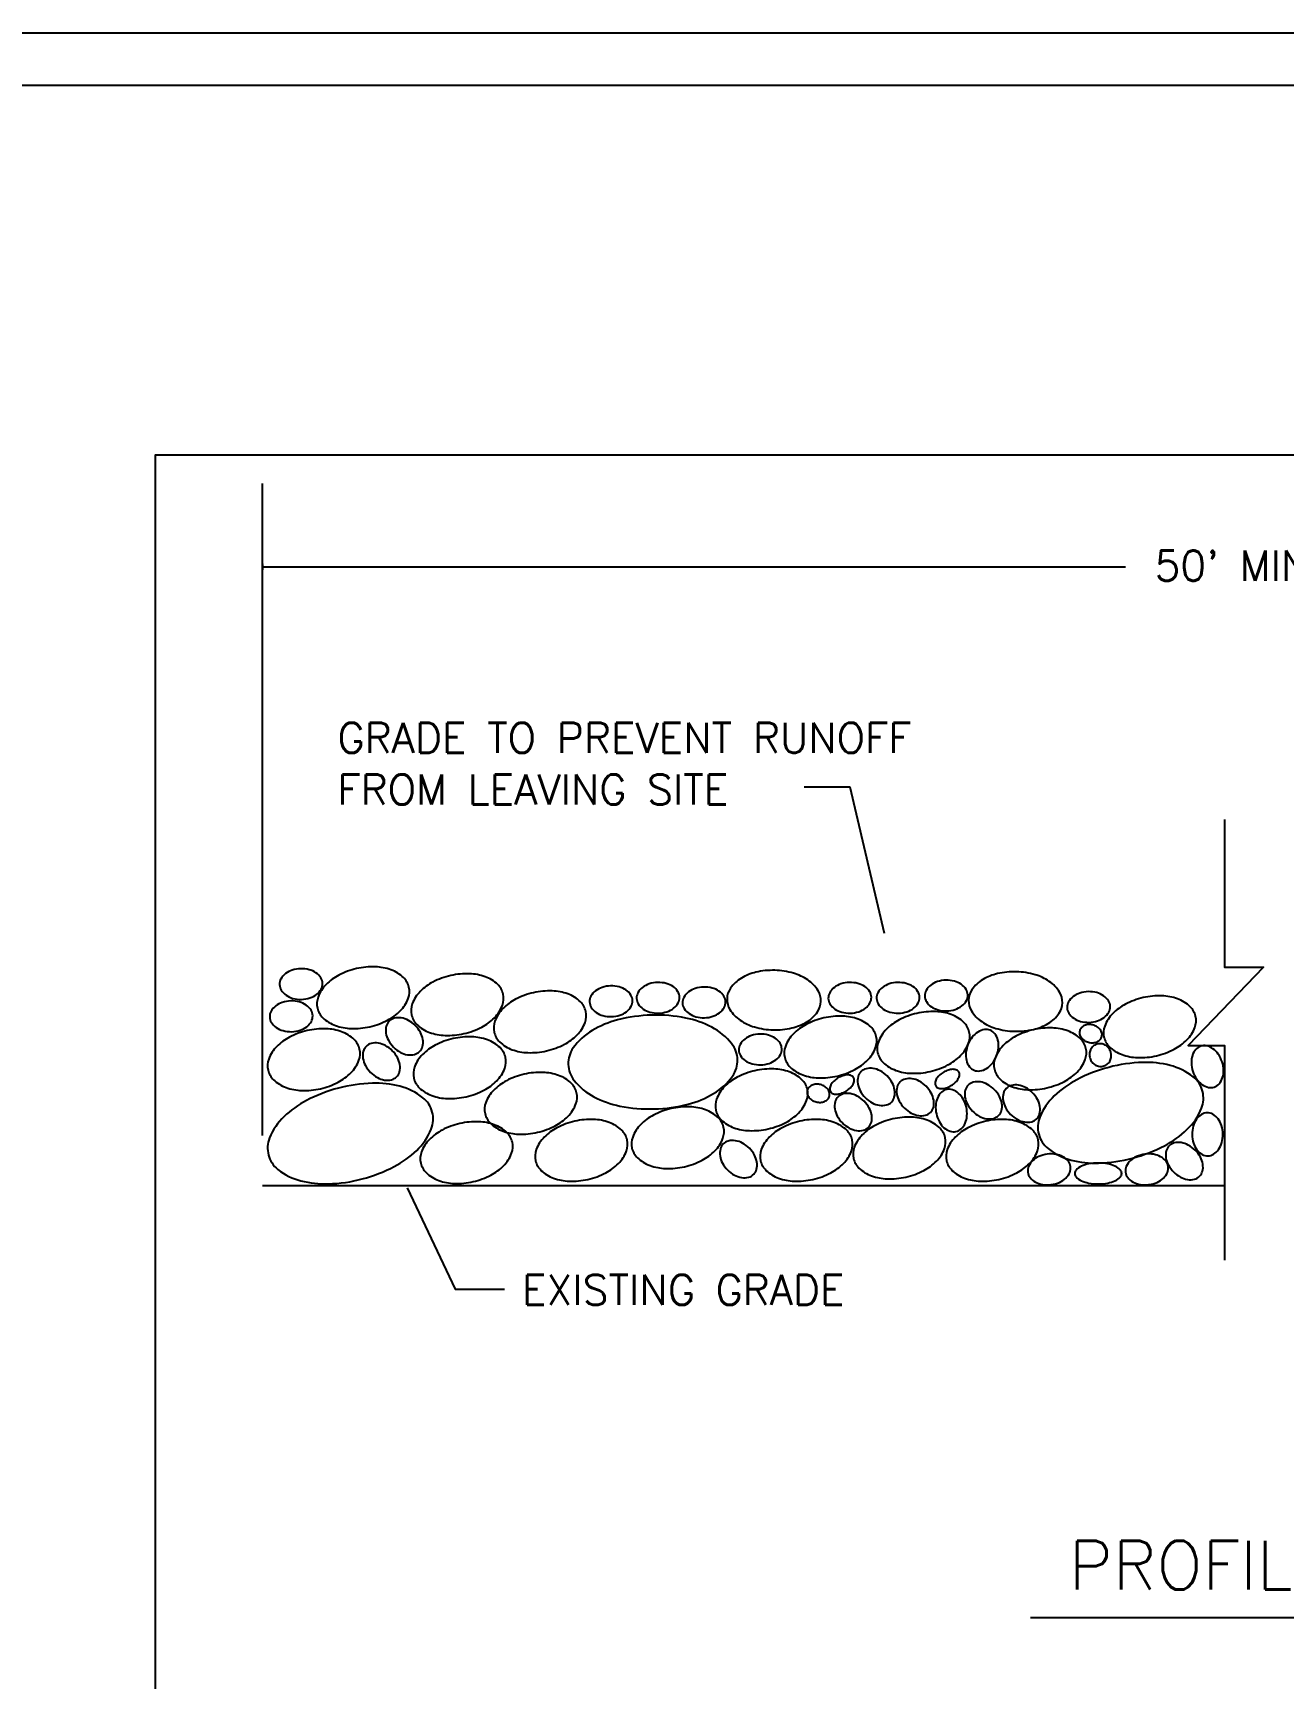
# Model space of a CAD drawing. Header units: inches. Extents: x 0 to 5400, y 0 to 3454.
# Drawn here: x 4392 to 4800, y 2918 to 3454 of the extents above; entities that cross this region are included whole.
import ezdxf

# ---------------------------------------------------------------- set-up
doc = ezdxf.new("R2010")
doc.units = ezdxf.units.IN
doc.header["$MEASUREMENT"] = 0
doc.linetypes.add('LEADER_LINE', pattern=[2, 1, 1])
doc.layers.add('SHEET', color=4, linetype='Continuous')
doc.styles.add('SIMPLEX', font='simplex')

msp = doc.modelspace()

# ---------------------------------------------------------------- linework, layer by layer
at = {"layer": 'SHEET', "color": 20, "linetype": 'Continuous', "flags": 128}
msp.add_lwpolyline([(0, 0), (0, 3454.2), (5400, 3454.2), (5400, 0), (0, 0)], close=True, dxfattribs=at)
at = {"layer": 'SHEET', "color": 17, "linetype": 'Continuous', "flags": 128}
msp.add_lwpolyline([(140.67, 17.1), (5300.67, 17.1), (5300.67, 3437.1), (140.67, 3437.1), (140.67, 17.1)], close=True, dxfattribs=at)
at = {"layer": 'SHEET', "color": 5, "linetype": 'Continuous', "flags": 128}
msp.add_lwpolyline([(4432.15, 2399.42), (4432.15, 3316.75), (5233.35, 3316.75), (5233.35, 2399.42), (4432.15, 2399.42)], close=True, dxfattribs=at)
at = {"layer": 'SHEET', "color": 3, "linetype": 'Continuous', "flags": 128}
for points in [[(4467.06, 3094.92), (4467.06, 3307.41)], [(4467.06, 3280.79), (4467.06, 3279.23)], [(4658.55, 3208.48), (4643.55, 3208.48)], [(4780.44, 3197.94), (4780.44, 3149.76), (4793.17, 3149.76), (4768.62, 3124.31), (4780.44, 3124.31), (4780.44, 3054.31)]]:
    msp.add_lwpolyline(points, dxfattribs=at)
at = {"layer": 'SHEET', "color": 3, "linetype": 'LEADER_LINE', "flags": 128}
for points in [[(4467.06, 3280.24), (4748.25, 3280.24)], [(4669.74, 3160.81), (4658.55, 3208.48)], [(4514.19, 3077.91), (4529.81, 3044.9), (4545.84, 3044.9)]]:
    msp.add_lwpolyline(points, dxfattribs=at)
at = {"layer": 'SHEET', "color": 1, "linetype": 'Continuous', "flags": 128}
for points in [[(4479.75, 3139.3), (4479.75, 3139.3, 0.072015), (4482.51, 3139.78), (4482.51, 3139.78, 0.083322), (4484.67, 3140.9), (4484.67, 3140.9, 0.106665), (4486.18, 3142.66), (4486.18, 3142.66, 0.132177), (4486.62, 3144.49), (4486.62, 3144.49, 0.132177), (4486.09, 3146.3), (4486.09, 3146.3, 0.106665), (4484.48, 3147.97), (4484.48, 3147.97, 0.083322), (4482.27, 3148.98), (4482.27, 3148.98, 0.072015), (4479.48, 3149.31), (4479.48, 3149.31, 0.072015), (4476.72, 3148.83), (4476.72, 3148.83, 0.083322), (4474.57, 3147.71), (4474.57, 3147.71, 0.106665), (4473.05, 3145.95), (4473.05, 3145.95, 0.132177), (4472.61, 3144.12), (4472.61, 3144.12, 0.132177), (4473.15, 3142.31), (4473.15, 3142.31, 0.106665), (4474.76, 3140.64), (4474.76, 3140.64, 0.083322), (4476.97, 3139.63), (4476.97, 3139.63, 0.072015), (4479.75, 3139.3), (4479.75, 3139.3)], [(4484.94, 3136.47), (4484.94, 3136.47, 0.145581), (4486.71, 3133.33), (4486.71, 3133.33, 0.107168), (4490.83, 3130.77), (4490.83, 3130.77, 0.077262), (4495.88, 3129.81), (4495.88, 3129.81, 0.064352), (4502.02, 3130.39), (4502.02, 3130.39, 0.064352), (4507.8, 3132.52), (4507.8, 3132.52, 0.077262), (4511.94, 3135.57), (4511.94, 3135.57, 0.107168), (4514.55, 3139.65), (4514.55, 3139.65, 0.145581), (4514.78, 3143.25), (4514.78, 3143.25, 0.145581), (4513.02, 3146.4), (4513.02, 3146.4, 0.107168), (4508.89, 3148.96), (4508.89, 3148.96, 0.077262), (4503.84, 3149.92), (4503.84, 3149.92, 0.064352), (4497.71, 3149.33), (4497.71, 3149.33, 0.064352), (4491.93, 3147.21), (4491.93, 3147.21, 0.077262), (4487.79, 3144.16), (4487.79, 3144.16, 0.107168), (4485.18, 3140.07), (4485.18, 3140.07, 0.145581), (4484.94, 3136.47), (4484.94, 3136.47)], [(4515.61, 3134.23), (4515.61, 3134.23, 0.145581), (4517.38, 3131.09), (4517.38, 3131.09, 0.107168), (4521.5, 3128.53), (4521.5, 3128.53, 0.077262), (4526.55, 3127.57), (4526.55, 3127.57, 0.064352), (4532.68, 3128.15), (4532.68, 3128.15, 0.064352), (4538.47, 3130.27), (4538.47, 3130.27, 0.077262), (4542.61, 3133.32), (4542.61, 3133.32, 0.107168), (4545.22, 3137.41), (4545.22, 3137.41, 0.145581), (4545.45, 3141.01), (4545.45, 3141.01, 0.145581), (4543.69, 3144.15), (4543.69, 3144.15, 0.107168), (4539.56, 3146.71), (4539.56, 3146.71, 0.077262), (4534.51, 3147.67), (4534.51, 3147.67, 0.064352), (4528.38, 3147.09), (4528.38, 3147.09, 0.064352), (4522.6, 3144.97), (4522.6, 3144.97, 0.077262), (4518.46, 3141.92), (4518.46, 3141.92, 0.107168), (4515.85, 3137.83), (4515.85, 3137.83, 0.145581), (4515.61, 3134.23), (4515.61, 3134.23)], [(4618.39, 3139.5), (4618.39, 3139.5, 0.145581), (4619.32, 3136.01), (4619.32, 3136.01, 0.107168), (4622.68, 3132.51), (4622.68, 3132.51, 0.077262), (4627.33, 3130.33), (4627.33, 3130.33, 0.064352), (4633.41, 3129.37), (4633.41, 3129.37, 0.064352), (4639.54, 3129.99), (4639.54, 3129.99, 0.077262), (4644.31, 3131.91), (4644.31, 3131.91, 0.107168), (4647.85, 3135.22), (4647.85, 3135.22, 0.145581), (4648.98, 3138.65), (4648.98, 3138.65, 0.145581), (4648.04, 3142.13), (4648.04, 3142.13, 0.107168), (4644.69, 3145.64), (4644.69, 3145.64, 0.077262), (4640.04, 3147.82), (4640.04, 3147.82, 0.064352), (4633.95, 3148.78), (4633.95, 3148.78, 0.064352), (4627.82, 3148.16), (4627.82, 3148.16, 0.077262), (4623.06, 3146.24), (4623.06, 3146.24, 0.107168), (4619.51, 3142.93), (4619.51, 3142.93, 0.145581), (4618.39, 3139.5), (4618.39, 3139.5)], [(4697.07, 3139.04), (4697.07, 3139.04, 0.145581), (4698, 3135.56), (4698, 3135.56, 0.107168), (4701.35, 3132.05), (4701.35, 3132.05, 0.077262), (4706.01, 3129.87), (4706.01, 3129.87, 0.064352), (4712.09, 3128.91), (4712.09, 3128.91, 0.064352), (4718.22, 3129.53), (4718.22, 3129.53, 0.077262), (4722.99, 3131.45), (4722.99, 3131.45, 0.107168), (4726.53, 3134.76), (4726.53, 3134.76, 0.145581), (4727.66, 3138.19), (4727.66, 3138.19, 0.145581), (4726.72, 3141.67), (4726.72, 3141.67, 0.107168), (4723.37, 3145.18), (4723.37, 3145.18, 0.077262), (4718.72, 3147.36), (4718.72, 3147.36, 0.064352), (4712.63, 3148.32), (4712.63, 3148.32, 0.064352), (4706.5, 3147.7), (4706.5, 3147.7, 0.077262), (4701.74, 3145.78), (4701.74, 3145.78, 0.107168), (4698.19, 3142.47), (4698.19, 3142.47, 0.145581), (4697.07, 3139.04), (4697.07, 3139.04)], [(4542.54, 3128.62), (4542.54, 3128.62, 0.145581), (4544.31, 3125.48), (4544.31, 3125.48, 0.107168), (4548.43, 3122.92), (4548.43, 3122.92, 0.077262), (4553.48, 3121.96), (4553.48, 3121.96, 0.064352), (4559.61, 3122.54), (4559.61, 3122.54, 0.064352), (4565.4, 3124.67), (4565.4, 3124.67, 0.077262), (4569.53, 3127.71), (4569.53, 3127.71, 0.107168), (4572.15, 3131.8), (4572.15, 3131.8, 0.145581), (4572.38, 3135.4), (4572.38, 3135.4, 0.145581), (4570.61, 3138.55), (4570.61, 3138.55, 0.107168), (4566.49, 3141.1), (4566.49, 3141.1, 0.077262), (4561.44, 3142.06), (4561.44, 3142.06, 0.064352), (4555.31, 3141.48), (4555.31, 3141.48, 0.064352), (4549.53, 3139.36), (4549.53, 3139.36, 0.077262), (4545.39, 3136.31), (4545.39, 3136.31, 0.107168), (4542.78, 3132.22), (4542.78, 3132.22, 0.145581), (4542.54, 3128.62), (4542.54, 3128.62)], [(4580.74, 3133.7), (4580.74, 3133.7, 0.072015), (4583.5, 3134.17), (4583.5, 3134.17, 0.083322), (4585.65, 3135.29), (4585.65, 3135.29, 0.106665), (4587.17, 3137.05), (4587.17, 3137.05, 0.132177), (4587.61, 3138.88), (4587.61, 3138.88, 0.132177), (4587.07, 3140.69), (4587.07, 3140.69, 0.106665), (4585.46, 3142.37), (4585.46, 3142.37, 0.083322), (4583.25, 3143.37), (4583.25, 3143.37, 0.072015), (4580.47, 3143.7), (4580.47, 3143.7, 0.072015), (4577.71, 3143.23), (4577.71, 3143.23, 0.083322), (4575.56, 3142.1), (4575.56, 3142.1, 0.106665), (4574.04, 3140.34), (4574.04, 3140.34, 0.132177), (4573.6, 3138.51), (4573.6, 3138.51, 0.132177), (4574.14, 3136.7), (4574.14, 3136.7, 0.106665), (4575.74, 3135.03), (4575.74, 3135.03, 0.083322), (4577.95, 3134.02), (4577.95, 3134.02, 0.072015), (4580.74, 3133.7), (4580.74, 3133.7)], [(4596.07, 3134.82), (4596.07, 3134.82, 0.072015), (4598.83, 3135.29), (4598.83, 3135.29, 0.083322), (4600.99, 3136.41), (4600.99, 3136.41, 0.106665), (4602.5, 3138.17), (4602.5, 3138.17, 0.132177), (4602.94, 3140.01), (4602.94, 3140.01, 0.132177), (4602.41, 3141.81), (4602.41, 3141.81, 0.106665), (4600.8, 3143.49), (4600.8, 3143.49, 0.083322), (4598.59, 3144.49), (4598.59, 3144.49, 0.072015), (4595.8, 3144.82), (4595.8, 3144.82, 0.072015), (4593.04, 3144.35), (4593.04, 3144.35, 0.083322), (4590.89, 3143.23), (4590.89, 3143.23, 0.106665), (4589.37, 3141.47), (4589.37, 3141.47, 0.132177), (4588.93, 3139.63), (4588.93, 3139.63, 0.132177), (4589.47, 3137.83), (4589.47, 3137.83, 0.106665), (4591.08, 3136.15), (4591.08, 3136.15, 0.083322), (4593.29, 3135.15), (4593.29, 3135.15, 0.072015), (4596.07, 3134.82), (4596.07, 3134.82)], [(4611.03, 3133.32), (4611.03, 3133.32, 0.072015), (4613.79, 3133.8), (4613.79, 3133.8, 0.083322), (4615.95, 3134.92), (4615.95, 3134.92, 0.106665), (4617.46, 3136.68), (4617.46, 3136.68, 0.132177), (4617.9, 3138.51), (4617.9, 3138.51, 0.132177), (4617.37, 3140.32), (4617.37, 3140.32, 0.106665), (4615.76, 3141.99), (4615.76, 3141.99, 0.083322), (4613.55, 3143), (4613.55, 3143, 0.072015), (4610.77, 3143.33), (4610.77, 3143.33, 0.072015), (4608, 3142.85), (4608, 3142.85, 0.083322), (4605.85, 3141.73), (4605.85, 3141.73, 0.106665), (4604.33, 3139.97), (4604.33, 3139.97, 0.132177), (4603.89, 3138.14), (4603.89, 3138.14, 0.132177), (4604.43, 3136.33), (4604.43, 3136.33, 0.106665), (4606.04, 3134.66), (4606.04, 3134.66, 0.083322), (4608.25, 3133.65), (4608.25, 3133.65, 0.072015), (4611.03, 3133.32), (4611.03, 3133.32)], [(4658.53, 3134.82), (4658.53, 3134.82, 0.072015), (4661.29, 3135.29), (4661.29, 3135.29, 0.083322), (4663.45, 3136.41), (4663.45, 3136.41, 0.106665), (4664.96, 3138.17), (4664.96, 3138.17, 0.132177), (4665.4, 3140.01), (4665.4, 3140.01, 0.132177), (4664.87, 3141.81), (4664.87, 3141.81, 0.106665), (4663.26, 3143.49), (4663.26, 3143.49, 0.083322), (4661.05, 3144.49), (4661.05, 3144.49, 0.072015), (4658.27, 3144.82), (4658.27, 3144.82, 0.072015), (4655.5, 3144.35), (4655.5, 3144.35, 0.083322), (4653.35, 3143.23), (4653.35, 3143.23, 0.106665), (4651.83, 3141.47), (4651.83, 3141.47, 0.132177), (4651.39, 3139.63), (4651.39, 3139.63, 0.132177), (4651.93, 3137.83), (4651.93, 3137.83, 0.106665), (4653.54, 3136.15), (4653.54, 3136.15, 0.083322), (4655.75, 3135.15), (4655.75, 3135.15, 0.072015), (4658.53, 3134.82), (4658.53, 3134.82)], [(4674.24, 3134.82), (4674.24, 3134.82, 0.072015), (4677, 3135.29), (4677, 3135.29, 0.083322), (4679.16, 3136.41), (4679.16, 3136.41, 0.106665), (4680.67, 3138.17), (4680.67, 3138.17, 0.132177), (4681.11, 3140.01), (4681.11, 3140.01, 0.132177), (4680.58, 3141.81), (4680.58, 3141.81, 0.106665), (4678.97, 3143.49), (4678.97, 3143.49, 0.083322), (4676.76, 3144.49), (4676.76, 3144.49, 0.072015), (4673.98, 3144.82), (4673.98, 3144.82, 0.072015), (4671.21, 3144.35), (4671.21, 3144.35, 0.083322), (4669.06, 3143.23), (4669.06, 3143.23, 0.106665), (4667.54, 3141.47), (4667.54, 3141.47, 0.132177), (4667.1, 3139.63), (4667.1, 3139.63, 0.132177), (4667.64, 3137.83), (4667.64, 3137.83, 0.106665), (4669.25, 3136.15), (4669.25, 3136.15, 0.083322), (4671.46, 3135.15), (4671.46, 3135.15, 0.072015), (4674.24, 3134.82), (4674.24, 3134.82)], [(4689.95, 3135.57), (4689.95, 3135.57, 0.072015), (4692.71, 3136.04), (4692.71, 3136.04, 0.083322), (4694.86, 3137.16), (4694.86, 3137.16, 0.106665), (4696.38, 3138.92), (4696.38, 3138.92, 0.132177), (4696.82, 3140.75), (4696.82, 3140.75, 0.132177), (4696.28, 3142.56), (4696.28, 3142.56, 0.106665), (4694.68, 3144.24), (4694.68, 3144.24, 0.083322), (4692.47, 3145.24), (4692.47, 3145.24, 0.072015), (4689.68, 3145.57), (4689.68, 3145.57, 0.072015), (4686.92, 3145.09), (4686.92, 3145.09, 0.083322), (4684.77, 3143.97), (4684.77, 3143.97, 0.106665), (4683.25, 3142.21), (4683.25, 3142.21, 0.132177), (4682.81, 3140.38), (4682.81, 3140.38, 0.132177), (4683.35, 3138.57), (4683.35, 3138.57, 0.106665), (4684.96, 3136.9), (4684.96, 3136.9, 0.083322), (4687.17, 3135.89), (4687.17, 3135.89, 0.072015), (4689.95, 3135.57), (4689.95, 3135.57)], [(4736.33, 3131.83), (4736.33, 3131.83, 0.072015), (4739.09, 3132.3), (4739.09, 3132.3, 0.083322), (4741.24, 3133.42), (4741.24, 3133.42, 0.106665), (4742.76, 3135.18), (4742.76, 3135.18, 0.132177), (4743.2, 3137.01), (4743.2, 3137.01, 0.132177), (4742.66, 3138.82), (4742.66, 3138.82, 0.106665), (4741.05, 3140.5), (4741.05, 3140.5, 0.083322), (4738.85, 3141.5), (4738.85, 3141.5, 0.072015), (4736.06, 3141.83), (4736.06, 3141.83, 0.072015), (4733.3, 3141.36), (4733.3, 3141.36, 0.083322), (4731.15, 3140.23), (4731.15, 3140.23, 0.106665), (4729.63, 3138.48), (4729.63, 3138.48, 0.132177), (4729.19, 3136.64), (4729.19, 3136.64, 0.132177), (4729.73, 3134.84), (4729.73, 3134.84, 0.106665), (4731.34, 3133.16), (4731.34, 3133.16, 0.083322), (4733.54, 3132.15), (4733.54, 3132.15, 0.072015), (4736.33, 3131.83), (4736.33, 3131.83)], [(4476.54, 3128.79), (4476.54, 3128.79, 0.072015), (4479.3, 3129.27), (4479.3, 3129.27, 0.083322), (4481.45, 3130.39), (4481.45, 3130.39, 0.106665), (4482.97, 3132.15), (4482.97, 3132.15, 0.132177), (4483.41, 3133.98), (4483.41, 3133.98, 0.132177), (4482.87, 3135.79), (4482.87, 3135.79, 0.106665), (4481.26, 3137.46), (4481.26, 3137.46, 0.083322), (4479.05, 3138.47), (4479.05, 3138.47, 0.072015), (4476.27, 3138.79), (4476.27, 3138.79, 0.072015), (4473.51, 3138.32), (4473.51, 3138.32, 0.083322), (4471.36, 3137.2), (4471.36, 3137.2, 0.106665), (4469.84, 3135.44), (4469.84, 3135.44, 0.132177), (4469.4, 3133.61), (4469.4, 3133.61, 0.132177), (4469.94, 3131.8), (4469.94, 3131.8, 0.106665), (4471.54, 3130.12), (4471.54, 3130.12, 0.083322), (4473.75, 3129.12), (4473.75, 3129.12, 0.072015), (4476.54, 3128.79), (4476.54, 3128.79)], [(4741.19, 3127.01), (4741.19, 3127.01, 0.145581), (4742.96, 3123.87), (4742.96, 3123.87, 0.107168), (4747.09, 3121.31), (4747.09, 3121.31, 0.077262), (4752.13, 3120.35), (4752.13, 3120.35, 0.064352), (4758.27, 3120.93), (4758.27, 3120.93, 0.064352), (4764.05, 3123.06), (4764.05, 3123.06, 0.077262), (4768.19, 3126.1), (4768.19, 3126.1, 0.107168), (4770.8, 3130.19), (4770.8, 3130.19, 0.145581), (4771.04, 3133.79), (4771.04, 3133.79, 0.145581), (4769.27, 3136.93), (4769.27, 3136.93, 0.107168), (4765.14, 3139.49), (4765.14, 3139.49, 0.077262), (4760.09, 3140.45), (4760.09, 3140.45, 0.064352), (4753.96, 3139.87), (4753.96, 3139.87, 0.064352), (4748.18, 3137.75), (4748.18, 3137.75, 0.077262), (4744.04, 3134.7), (4744.04, 3134.7, 0.107168), (4741.43, 3130.61), (4741.43, 3130.61, 0.145581), (4741.19, 3127.01), (4741.19, 3127.01)], [(4509.74, 3123.73), (4509.74, 3123.73, 0.072015), (4511.98, 3122.05), (4511.98, 3122.05, 0.083322), (4514.28, 3121.26), (4514.28, 3121.26, 0.106665), (4516.6, 3121.37), (4516.6, 3121.37, 0.132177), (4518.23, 3122.31), (4518.23, 3122.31, 0.132177), (4519.17, 3123.94), (4519.17, 3123.94, 0.106665), (4519.28, 3126.26), (4519.28, 3126.26, 0.083322), (4518.49, 3128.56), (4518.49, 3128.56, 0.072015), (4516.82, 3130.81), (4516.82, 3130.81, 0.072015), (4514.57, 3132.48), (4514.57, 3132.48, 0.083322), (4512.28, 3133.27), (4512.28, 3133.27, 0.106665), (4509.96, 3133.17), (4509.96, 3133.17, 0.132177), (4508.32, 3132.22), (4508.32, 3132.22, 0.132177), (4507.38, 3130.59), (4507.38, 3130.59, 0.106665), (4507.27, 3128.27), (4507.27, 3128.27, 0.083322), (4508.06, 3125.98), (4508.06, 3125.98, 0.072015), (4509.74, 3123.73), (4509.74, 3123.73)], [(4566.66, 3118.14), (4566.66, 3118.14, 0.161839), (4568.57, 3112.89), (4568.57, 3112.89, 0.106121), (4575.03, 3107.56), (4575.03, 3107.56, 0.070224), (4583.52, 3104.57), (4583.52, 3104.57, 0.056477), (4594.65, 3103.62), (4594.65, 3103.62, 0.056477), (4605.71, 3105.18), (4605.71, 3105.18, 0.070224), (4614.02, 3108.63), (4614.02, 3108.63, 0.106121), (4620.19, 3114.32), (4620.19, 3114.32, 0.161839), (4621.8, 3119.66), (4621.8, 3119.66, 0.161839), (4619.89, 3124.91), (4619.89, 3124.91, 0.106121), (4613.43, 3130.24), (4613.43, 3130.24, 0.070224), (4604.94, 3133.23), (4604.94, 3133.23, 0.056477), (4593.81, 3134.18), (4593.81, 3134.18, 0.056477), (4582.75, 3132.62), (4582.75, 3132.62, 0.070224), (4574.44, 3129.17), (4574.44, 3129.17, 0.106121), (4568.27, 3123.48), (4568.27, 3123.48, 0.161839), (4566.66, 3118.14), (4566.66, 3118.14)], [(4637.17, 3120.4), (4637.17, 3120.4, 0.145581), (4638.94, 3117.25), (4638.94, 3117.25, 0.107168), (4643.06, 3114.69), (4643.06, 3114.69, 0.077262), (4648.11, 3113.73), (4648.11, 3113.73, 0.064352), (4654.24, 3114.32), (4654.24, 3114.32, 0.064352), (4660.02, 3116.44), (4660.02, 3116.44, 0.077262), (4664.16, 3119.49), (4664.16, 3119.49, 0.107168), (4666.77, 3123.58), (4666.77, 3123.58, 0.145581), (4667.01, 3127.18), (4667.01, 3127.18, 0.145581), (4665.24, 3130.32), (4665.24, 3130.32, 0.107168), (4661.12, 3132.88), (4661.12, 3132.88, 0.077262), (4656.07, 3133.84), (4656.07, 3133.84, 0.064352), (4649.94, 3133.26), (4649.94, 3133.26, 0.064352), (4644.16, 3131.13), (4644.16, 3131.13, 0.077262), (4640.02, 3128.09), (4640.02, 3128.09, 0.107168), (4637.41, 3124), (4637.41, 3124, 0.145581), (4637.17, 3120.4), (4637.17, 3120.4)], [(4667.46, 3121.89), (4667.46, 3121.89, 0.145581), (4669.23, 3118.75), (4669.23, 3118.75, 0.107168), (4673.36, 3116.19), (4673.36, 3116.19, 0.077262), (4678.41, 3115.23), (4678.41, 3115.23, 0.064352), (4684.54, 3115.81), (4684.54, 3115.81, 0.064352), (4690.32, 3117.94), (4690.32, 3117.94, 0.077262), (4694.46, 3120.98), (4694.46, 3120.98, 0.107168), (4697.07, 3125.07), (4697.07, 3125.07, 0.145581), (4697.31, 3128.67), (4697.31, 3128.67, 0.145581), (4695.54, 3131.82), (4695.54, 3131.82, 0.107168), (4691.41, 3134.38), (4691.41, 3134.38, 0.077262), (4686.37, 3135.34), (4686.37, 3135.34, 0.064352), (4680.23, 3134.75), (4680.23, 3134.75, 0.064352), (4674.45, 3132.63), (4674.45, 3132.63, 0.077262), (4670.31, 3129.58), (4670.31, 3129.58, 0.107168), (4667.7, 3125.49), (4667.7, 3125.49, 0.145581), (4667.46, 3121.89), (4667.46, 3121.89)], [(4736.15, 3125.33), (4736.15, 3125.33, 0.07837), (4737.63, 3125.19), (4737.63, 3125.19, 0.087762), (4738.92, 3125.5), (4738.92, 3125.5, 0.105417), (4739.96, 3126.24), (4739.96, 3126.24, 0.12253), (4740.49, 3127.22), (4740.49, 3127.22, 0.12253), (4740.5, 3128.33), (4740.5, 3128.33, 0.105417), (4739.95, 3129.49), (4739.95, 3129.49, 0.087762), (4738.97, 3130.38), (4738.97, 3130.38, 0.07837), (4737.61, 3130.97), (4737.61, 3130.97, 0.07837), (4736.13, 3131.12), (4736.13, 3131.12, 0.087762), (4734.84, 3130.81), (4734.84, 3130.81, 0.105417), (4733.8, 3130.06), (4733.8, 3130.06, 0.12253), (4733.27, 3129.09), (4733.27, 3129.09, 0.12253), (4733.26, 3127.98), (4733.26, 3127.98, 0.105417), (4733.81, 3126.82), (4733.81, 3126.82, 0.087762), (4734.79, 3125.92), (4734.79, 3125.92, 0.07837), (4736.15, 3125.33), (4736.15, 3125.33)], [(4468.86, 3116.28), (4468.86, 3116.28, 0.145581), (4470.63, 3113.14), (4470.63, 3113.14, 0.107168), (4474.75, 3110.58), (4474.75, 3110.58, 0.077262), (4479.8, 3109.62), (4479.8, 3109.62, 0.064352), (4485.93, 3110.21), (4485.93, 3110.21, 0.064352), (4491.71, 3112.33), (4491.71, 3112.33, 0.077262), (4495.85, 3115.38), (4495.85, 3115.38, 0.107168), (4498.46, 3119.47), (4498.46, 3119.47, 0.145581), (4498.7, 3123.06), (4498.7, 3123.06, 0.145581), (4496.93, 3126.21), (4496.93, 3126.21, 0.107168), (4492.81, 3128.77), (4492.81, 3128.77, 0.077262), (4487.76, 3129.73), (4487.76, 3129.73, 0.064352), (4481.63, 3129.14), (4481.63, 3129.14, 0.064352), (4475.85, 3127.02), (4475.85, 3127.02, 0.077262), (4471.71, 3123.97), (4471.71, 3123.97, 0.107168), (4469.1, 3119.88), (4469.1, 3119.88, 0.145581), (4468.86, 3116.28), (4468.86, 3116.28)], [(4502.26, 3115.51), (4502.26, 3115.51, 0.072015), (4504.5, 3113.83), (4504.5, 3113.83, 0.083322), (4506.8, 3113.04), (4506.8, 3113.04, 0.106665), (4509.12, 3113.15), (4509.12, 3113.15, 0.132177), (4510.75, 3114.09), (4510.75, 3114.09, 0.132177), (4511.69, 3115.72), (4511.69, 3115.72, 0.106665), (4511.8, 3118.04), (4511.8, 3118.04, 0.083322), (4511.01, 3120.33), (4511.01, 3120.33, 0.072015), (4509.34, 3122.58), (4509.34, 3122.58, 0.072015), (4507.09, 3124.26), (4507.09, 3124.26, 0.083322), (4504.8, 3125.05), (4504.8, 3125.05, 0.106665), (4502.48, 3124.94), (4502.48, 3124.94, 0.132177), (4500.84, 3124), (4500.84, 3124, 0.132177), (4499.9, 3122.37), (4499.9, 3122.37, 0.106665), (4499.79, 3120.05), (4499.79, 3120.05, 0.083322), (4500.58, 3117.75), (4500.58, 3117.75, 0.072015), (4502.26, 3115.51), (4502.26, 3115.51)], [(4516.36, 3113.67), (4516.36, 3113.67, 0.145581), (4518.13, 3110.52), (4518.13, 3110.52, 0.107168), (4522.25, 3107.96), (4522.25, 3107.96, 0.077262), (4527.3, 3107), (4527.3, 3107, 0.064352), (4533.43, 3107.59), (4533.43, 3107.59, 0.064352), (4539.21, 3109.71), (4539.21, 3109.71, 0.077262), (4543.35, 3112.76), (4543.35, 3112.76, 0.107168), (4545.97, 3116.85), (4545.97, 3116.85, 0.145581), (4546.2, 3120.45), (4546.2, 3120.45, 0.145581), (4544.43, 3123.59), (4544.43, 3123.59, 0.107168), (4540.31, 3126.15), (4540.31, 3126.15, 0.077262), (4535.26, 3127.11), (4535.26, 3127.11, 0.064352), (4529.13, 3126.53), (4529.13, 3126.53, 0.064352), (4523.35, 3124.4), (4523.35, 3124.4, 0.077262), (4519.21, 3121.36), (4519.21, 3121.36, 0.107168), (4516.6, 3117.27), (4516.6, 3117.27, 0.145581), (4516.36, 3113.67), (4516.36, 3113.67)], [(4629.36, 3117.99), (4629.36, 3117.99, 0.072015), (4632.12, 3118.47), (4632.12, 3118.47, 0.083322), (4634.27, 3119.59), (4634.27, 3119.59, 0.106665), (4635.79, 3121.35), (4635.79, 3121.35, 0.132177), (4636.23, 3123.18), (4636.23, 3123.18, 0.132177), (4635.69, 3124.99), (4635.69, 3124.99, 0.106665), (4634.09, 3126.66), (4634.09, 3126.66, 0.083322), (4631.88, 3127.67), (4631.88, 3127.67, 0.072015), (4629.09, 3128), (4629.09, 3128, 0.072015), (4626.33, 3127.52), (4626.33, 3127.52, 0.083322), (4624.18, 3126.4), (4624.18, 3126.4, 0.106665), (4622.66, 3124.64), (4622.66, 3124.64, 0.132177), (4622.22, 3122.81), (4622.22, 3122.81, 0.132177), (4622.76, 3121), (4622.76, 3121, 0.106665), (4624.37, 3119.33), (4624.37, 3119.33, 0.083322), (4626.57, 3118.32), (4626.57, 3118.32, 0.072015), (4629.36, 3117.99), (4629.36, 3117.99)], [(4706.16, 3120.85), (4706.16, 3120.85, 0.072015), (4706.83, 3123.57), (4706.83, 3123.57, 0.083322), (4706.66, 3126), (4706.66, 3126, 0.106665), (4705.66, 3128.09), (4705.66, 3128.09, 0.132177), (4704.15, 3129.23), (4704.15, 3129.23, 0.132177), (4702.28, 3129.45), (4702.28, 3129.45, 0.106665), (4700.1, 3128.65), (4700.1, 3128.65, 0.083322), (4698.3, 3127.03), (4698.3, 3127.03, 0.072015), (4696.89, 3124.61), (4696.89, 3124.61, 0.072015), (4696.22, 3121.89), (4696.22, 3121.89, 0.083322), (4696.39, 3119.46), (4696.39, 3119.46, 0.106665), (4697.39, 3117.37), (4697.39, 3117.37, 0.132177), (4698.9, 3116.23), (4698.9, 3116.23, 0.132177), (4700.77, 3116), (4700.77, 3116, 0.106665), (4702.95, 3116.81), (4702.95, 3116.81, 0.083322), (4704.75, 3118.43), (4704.75, 3118.43, 0.072015), (4706.16, 3120.85), (4706.16, 3120.85)], [(4705.47, 3116.55), (4705.47, 3116.55, 0.145581), (4707.24, 3113.41), (4707.24, 3113.41, 0.107168), (4711.36, 3110.85), (4711.36, 3110.85, 0.077262), (4716.41, 3109.89), (4716.41, 3109.89, 0.064352), (4722.54, 3110.47), (4722.54, 3110.47, 0.064352), (4728.32, 3112.6), (4728.32, 3112.6, 0.077262), (4732.46, 3115.64), (4732.46, 3115.64, 0.107168), (4735.07, 3119.73), (4735.07, 3119.73, 0.145581), (4735.31, 3123.33), (4735.31, 3123.33, 0.145581), (4733.54, 3126.48), (4733.54, 3126.48, 0.107168), (4729.42, 3129.04), (4729.42, 3129.04, 0.077262), (4724.37, 3130), (4724.37, 3130, 0.064352), (4718.24, 3129.41), (4718.24, 3129.41, 0.064352), (4712.45, 3127.29), (4712.45, 3127.29, 0.077262), (4708.32, 3124.24), (4708.32, 3124.24, 0.107168), (4705.7, 3120.15), (4705.7, 3120.15, 0.145581), (4705.47, 3116.55), (4705.47, 3116.55)], [(4741.5, 3117.73), (4741.5, 3117.73, 0.103723), (4742.62, 3118.52), (4742.62, 3118.52, 0.100507), (4743.35, 3119.73), (4743.35, 3119.73, 0.096269), (4743.57, 3121.13), (4743.57, 3121.13, 0.093473), (4743.25, 3122.56), (4743.25, 3122.56, 0.093473), (4742.43, 3123.78), (4742.43, 3123.78, 0.096269), (4741.25, 3124.58), (4741.25, 3124.58, 0.100507), (4739.87, 3124.86), (4739.87, 3124.86, 0.103723), (4738.53, 3124.59), (4738.53, 3124.59, 0.103723), (4737.41, 3123.8), (4737.41, 3123.8, 0.100507), (4736.67, 3122.59), (4736.67, 3122.59, 0.096269), (4736.45, 3121.18), (4736.45, 3121.18, 0.093473), (4736.78, 3119.76), (4736.78, 3119.76, 0.093473), (4737.6, 3118.54), (4737.6, 3118.54, 0.096269), (4738.77, 3117.74), (4738.77, 3117.74, 0.100507), (4740.16, 3117.45), (4740.16, 3117.45, 0.103723), (4741.5, 3117.73), (4741.5, 3117.73)], [(4770.16, 3115.83), (4770.16, 3115.83, 0.072015), (4771.42, 3113.32), (4771.42, 3113.32, 0.083322), (4773.12, 3111.59), (4773.12, 3111.59, 0.106665), (4775.24, 3110.65), (4775.24, 3110.65, 0.132177), (4777.13, 3110.76), (4777.13, 3110.76, 0.132177), (4778.7, 3111.8), (4778.7, 3111.8, 0.106665), (4779.83, 3113.83), (4779.83, 3113.83, 0.083322), (4780.15, 3116.23), (4780.15, 3116.23, 0.072015), (4779.66, 3118.99), (4779.66, 3118.99, 0.072015), (4778.4, 3121.5), (4778.4, 3121.5, 0.083322), (4776.7, 3123.23), (4776.7, 3123.23, 0.106665), (4774.58, 3124.17), (4774.58, 3124.17, 0.132177), (4772.7, 3124.06), (4772.7, 3124.06, 0.132177), (4771.12, 3123.02), (4771.12, 3123.02, 0.106665), (4769.99, 3120.99), (4769.99, 3120.99, 0.083322), (4769.67, 3118.59), (4769.67, 3118.59, 0.072015), (4770.16, 3115.83), (4770.16, 3115.83)], [(4539.55, 3102.08), (4539.55, 3102.08, 0.145581), (4541.32, 3098.93), (4541.32, 3098.93, 0.107168), (4545.44, 3096.37), (4545.44, 3096.37, 0.077262), (4550.49, 3095.41), (4550.49, 3095.41, 0.064352), (4556.62, 3096), (4556.62, 3096, 0.064352), (4562.4, 3098.12), (4562.4, 3098.12, 0.077262), (4566.54, 3101.17), (4566.54, 3101.17, 0.107168), (4569.15, 3105.26), (4569.15, 3105.26, 0.145581), (4569.39, 3108.86), (4569.39, 3108.86, 0.145581), (4567.62, 3112), (4567.62, 3112, 0.107168), (4563.5, 3114.56), (4563.5, 3114.56, 0.077262), (4558.45, 3115.52), (4558.45, 3115.52, 0.064352), (4552.32, 3114.94), (4552.32, 3114.94, 0.064352), (4546.54, 3112.81), (4546.54, 3112.81, 0.077262), (4542.4, 3109.77), (4542.4, 3109.77, 0.107168), (4539.79, 3105.68), (4539.79, 3105.68, 0.145581), (4539.55, 3102.08), (4539.55, 3102.08)], [(4614.73, 3103.2), (4614.73, 3103.2, 0.145581), (4616.5, 3100.06), (4616.5, 3100.06, 0.107168), (4620.62, 3097.5), (4620.62, 3097.5, 0.077262), (4625.67, 3096.54), (4625.67, 3096.54, 0.064352), (4631.8, 3097.12), (4631.8, 3097.12, 0.064352), (4637.58, 3099.24), (4637.58, 3099.24, 0.077262), (4641.72, 3102.29), (4641.72, 3102.29, 0.107168), (4644.33, 3106.38), (4644.33, 3106.38, 0.145581), (4644.57, 3109.98), (4644.57, 3109.98, 0.145581), (4642.8, 3113.12), (4642.8, 3113.12, 0.107168), (4638.68, 3115.68), (4638.68, 3115.68, 0.077262), (4633.63, 3116.64), (4633.63, 3116.64, 0.064352), (4627.5, 3116.06), (4627.5, 3116.06, 0.064352), (4621.72, 3113.93), (4621.72, 3113.93, 0.077262), (4617.58, 3110.89), (4617.58, 3110.89, 0.107168), (4614.96, 3106.8), (4614.96, 3106.8, 0.145581), (4614.73, 3103.2), (4614.73, 3103.2)], [(4652.07, 3109.27), (4652.07, 3109.27, 0.158262), (4652.77, 3108.67), (4652.77, 3108.67, 0.106492), (4654.1, 3108.42), (4654.1, 3108.42, 0.071738), (4655.53, 3108.66), (4655.53, 3108.66, 0.058097), (4657.15, 3109.4), (4657.15, 3109.4, 0.058097), (4658.56, 3110.5), (4658.56, 3110.5, 0.071738), (4659.44, 3111.65), (4659.44, 3111.65, 0.106492), (4659.83, 3112.94), (4659.83, 3112.94, 0.158262), (4659.62, 3113.84), (4659.62, 3113.84, 0.158262), (4658.92, 3114.45), (4658.92, 3114.45, 0.106492), (4657.59, 3114.7), (4657.59, 3114.7, 0.071738), (4656.16, 3114.45), (4656.16, 3114.45, 0.058097), (4654.54, 3113.71), (4654.54, 3113.71, 0.058097), (4653.13, 3112.61), (4653.13, 3112.61, 0.071738), (4652.25, 3111.46), (4652.25, 3111.46, 0.106492), (4651.86, 3110.17), (4651.86, 3110.17, 0.158262), (4652.07, 3109.27), (4652.07, 3109.27)], [(4663.46, 3107.28), (4663.46, 3107.28, 0.072015), (4665.7, 3105.6), (4665.7, 3105.6, 0.083322), (4668, 3104.81), (4668, 3104.81, 0.106665), (4670.32, 3104.92), (4670.32, 3104.92, 0.132177), (4671.95, 3105.86), (4671.95, 3105.86, 0.132177), (4672.89, 3107.49), (4672.89, 3107.49, 0.106665), (4673, 3109.81), (4673, 3109.81, 0.083322), (4672.22, 3112.11), (4672.22, 3112.11, 0.072015), (4670.54, 3114.35), (4670.54, 3114.35, 0.072015), (4668.29, 3116.03), (4668.29, 3116.03, 0.083322), (4666, 3116.82), (4666, 3116.82, 0.106665), (4663.68, 3116.71), (4663.68, 3116.71, 0.132177), (4662.04, 3115.77), (4662.04, 3115.77, 0.132177), (4661.1, 3114.14), (4661.1, 3114.14, 0.106665), (4660.99, 3111.82), (4660.99, 3111.82, 0.083322), (4661.78, 3109.53), (4661.78, 3109.53, 0.072015), (4663.46, 3107.28), (4663.46, 3107.28)], [(4686.38, 3111.1), (4686.38, 3111.1, 0.158262), (4687.08, 3110.5), (4687.08, 3110.5, 0.106492), (4688.41, 3110.25), (4688.41, 3110.25, 0.071738), (4689.83, 3110.49), (4689.83, 3110.49, 0.058097), (4691.46, 3111.23), (4691.46, 3111.23, 0.058097), (4692.87, 3112.33), (4692.87, 3112.33, 0.071738), (4693.74, 3113.48), (4693.74, 3113.48, 0.106492), (4694.14, 3114.77), (4694.14, 3114.77, 0.158262), (4693.93, 3115.67), (4693.93, 3115.67, 0.158262), (4693.23, 3116.27), (4693.23, 3116.27, 0.106492), (4691.9, 3116.52), (4691.9, 3116.52, 0.071738), (4690.47, 3116.28), (4690.47, 3116.28, 0.058097), (4688.85, 3115.54), (4688.85, 3115.54, 0.058097), (4687.44, 3114.44), (4687.44, 3114.44, 0.071738), (4686.56, 3113.29), (4686.56, 3113.29, 0.106492), (4686.17, 3112), (4686.17, 3112, 0.158262), (4686.38, 3111.1), (4686.38, 3111.1)], [(4719.94, 3095.37), (4719.94, 3095.37, 0.161839), (4722.99, 3090.7), (4722.99, 3090.7, 0.106121), (4730.5, 3086.97), (4730.5, 3086.97, 0.070224), (4739.45, 3085.99), (4739.45, 3085.99, 0.056477), (4750.5, 3087.59), (4750.5, 3087.59, 0.056477), (4760.92, 3091.63), (4760.92, 3091.63, 0.070224), (4768.23, 3096.88), (4768.23, 3096.88, 0.106121), (4772.94, 3103.82), (4772.94, 3103.82, 0.161839), (4773.3, 3109.38), (4773.3, 3109.38, 0.161839), (4770.25, 3114.06), (4770.25, 3114.06, 0.106121), (4762.74, 3117.79), (4762.74, 3117.79, 0.070224), (4753.79, 3118.77), (4753.79, 3118.77, 0.056477), (4742.74, 3117.16), (4742.74, 3117.16, 0.056477), (4732.32, 3113.13), (4732.32, 3113.13, 0.070224), (4725.01, 3107.88), (4725.01, 3107.88, 0.106121), (4720.3, 3100.94), (4720.3, 3100.94, 0.161839), (4719.94, 3095.37), (4719.94, 3095.37)], [(4469.01, 3088.59), (4469.01, 3088.59, 0.161839), (4472.05, 3083.92), (4472.05, 3083.92, 0.106121), (4479.57, 3080.19), (4479.57, 3080.19, 0.070224), (4488.51, 3079.21), (4488.51, 3079.21, 0.056477), (4499.57, 3080.81), (4499.57, 3080.81, 0.056477), (4509.98, 3084.85), (4509.98, 3084.85, 0.070224), (4517.29, 3090.1), (4517.29, 3090.1, 0.106121), (4522, 3097.04), (4522, 3097.04, 0.161839), (4522.36, 3102.61), (4522.36, 3102.61, 0.161839), (4519.31, 3107.28), (4519.31, 3107.28, 0.106121), (4511.8, 3111.01), (4511.8, 3111.01, 0.070224), (4502.86, 3111.99), (4502.86, 3111.99, 0.056477), (4491.8, 3110.38), (4491.8, 3110.38, 0.056477), (4481.38, 3106.35), (4481.38, 3106.35, 0.070224), (4474.07, 3101.1), (4474.07, 3101.1, 0.106121), (4469.36, 3094.16), (4469.36, 3094.16, 0.161839), (4469.01, 3088.59), (4469.01, 3088.59)], [(4647.41, 3105.9), (4647.41, 3105.9, 0.07837), (4648.88, 3105.75), (4648.88, 3105.75, 0.087762), (4650.18, 3106.06), (4650.18, 3106.06, 0.105417), (4651.22, 3106.81), (4651.22, 3106.81, 0.12253), (4651.75, 3107.78), (4651.75, 3107.78, 0.12253), (4651.76, 3108.89), (4651.76, 3108.89, 0.105417), (4651.21, 3110.05), (4651.21, 3110.05, 0.087762), (4650.23, 3110.95), (4650.23, 3110.95, 0.07837), (4648.87, 3111.54), (4648.87, 3111.54, 0.07837), (4647.39, 3111.68), (4647.39, 3111.68, 0.087762), (4646.1, 3111.38), (4646.1, 3111.38, 0.105417), (4645.05, 3110.63), (4645.05, 3110.63, 0.12253), (4644.52, 3109.65), (4644.52, 3109.65, 0.12253), (4644.51, 3108.54), (4644.51, 3108.54, 0.105417), (4645.06, 3107.38), (4645.06, 3107.38, 0.087762), (4646.04, 3106.49), (4646.04, 3106.49, 0.07837), (4647.41, 3105.9), (4647.41, 3105.9)], [(4676.18, 3103.91), (4676.18, 3103.91, 0.072015), (4678.42, 3102.24), (4678.42, 3102.24, 0.083322), (4680.72, 3101.45), (4680.72, 3101.45, 0.106665), (4683.04, 3101.56), (4683.04, 3101.56, 0.132177), (4684.67, 3102.5), (4684.67, 3102.5, 0.132177), (4685.61, 3104.13), (4685.61, 3104.13, 0.106665), (4685.72, 3106.45), (4685.72, 3106.45, 0.083322), (4684.93, 3108.74), (4684.93, 3108.74, 0.072015), (4683.26, 3110.99), (4683.26, 3110.99, 0.072015), (4681.01, 3112.67), (4681.01, 3112.67, 0.083322), (4678.72, 3113.46), (4678.72, 3113.46, 0.106665), (4676.4, 3113.35), (4676.4, 3113.35, 0.132177), (4674.76, 3112.41), (4674.76, 3112.41, 0.132177), (4673.82, 3110.78), (4673.82, 3110.78, 0.106665), (4673.71, 3108.46), (4673.71, 3108.46, 0.083322), (4674.5, 3106.16), (4674.5, 3106.16, 0.072015), (4676.18, 3103.91), (4676.18, 3103.91)], [(4686.58, 3102.02), (4686.58, 3102.02, 0.072015), (4687.57, 3099.39), (4687.57, 3099.39, 0.083322), (4689.07, 3097.49), (4689.07, 3097.49, 0.106665), (4691.09, 3096.34), (4691.09, 3096.34, 0.132177), (4692.97, 3096.25), (4692.97, 3096.25, 0.132177), (4694.64, 3097.12), (4694.64, 3097.12, 0.106665), (4695.99, 3099.01), (4695.99, 3099.01, 0.083322), (4696.56, 3101.37), (4696.56, 3101.37, 0.072015), (4696.35, 3104.17), (4696.35, 3104.17, 0.072015), (4695.36, 3106.79), (4695.36, 3106.79, 0.083322), (4693.85, 3108.69), (4693.85, 3108.69, 0.106665), (4691.84, 3109.85), (4691.84, 3109.85, 0.132177), (4689.96, 3109.94), (4689.96, 3109.94, 0.132177), (4688.28, 3109.07), (4688.28, 3109.07, 0.106665), (4686.94, 3107.17), (4686.94, 3107.17, 0.083322), (4686.37, 3104.81), (4686.37, 3104.81, 0.072015), (4686.58, 3102.02), (4686.58, 3102.02)], [(4698.38, 3102.88), (4698.38, 3102.88, 0.072015), (4700.62, 3101.2), (4700.62, 3101.2, 0.083322), (4702.92, 3100.41), (4702.92, 3100.41, 0.106665), (4705.24, 3100.52), (4705.24, 3100.52, 0.132177), (4706.87, 3101.46), (4706.87, 3101.46, 0.132177), (4707.81, 3103.09), (4707.81, 3103.09, 0.106665), (4707.92, 3105.41), (4707.92, 3105.41, 0.083322), (4707.13, 3107.71), (4707.13, 3107.71, 0.072015), (4705.46, 3109.95), (4705.46, 3109.95, 0.072015), (4703.21, 3111.63), (4703.21, 3111.63, 0.083322), (4700.92, 3112.42), (4700.92, 3112.42, 0.106665), (4698.6, 3112.31), (4698.6, 3112.31, 0.132177), (4696.96, 3111.37), (4696.96, 3111.37, 0.132177), (4696.02, 3109.74), (4696.02, 3109.74, 0.106665), (4695.91, 3107.42), (4695.91, 3107.42, 0.083322), (4696.7, 3105.12), (4696.7, 3105.12, 0.072015), (4698.38, 3102.88), (4698.38, 3102.88)], [(4710.79, 3101.82), (4710.79, 3101.82, 0.072015), (4713.04, 3100.15), (4713.04, 3100.15, 0.083322), (4715.33, 3099.36), (4715.33, 3099.36, 0.106665), (4717.65, 3099.46), (4717.65, 3099.46, 0.132177), (4719.28, 3100.4), (4719.28, 3100.4, 0.132177), (4720.22, 3102.04), (4720.22, 3102.04, 0.106665), (4720.33, 3104.36), (4720.33, 3104.36, 0.083322), (4719.55, 3106.65), (4719.55, 3106.65, 0.072015), (4717.87, 3108.9), (4717.87, 3108.9, 0.072015), (4715.62, 3110.58), (4715.62, 3110.58, 0.083322), (4713.33, 3111.37), (4713.33, 3111.37, 0.106665), (4711.01, 3111.26), (4711.01, 3111.26, 0.132177), (4709.37, 3110.32), (4709.37, 3110.32, 0.132177), (4708.43, 3108.68), (4708.43, 3108.68, 0.106665), (4708.32, 3106.37), (4708.32, 3106.37, 0.083322), (4709.11, 3104.07), (4709.11, 3104.07, 0.072015), (4710.79, 3101.82), (4710.79, 3101.82)], [(4587.42, 3090.86), (4587.42, 3090.86, 0.145581), (4589.19, 3087.72), (4589.19, 3087.72, 0.107168), (4593.32, 3085.16), (4593.32, 3085.16, 0.077262), (4598.36, 3084.2), (4598.36, 3084.2, 0.064352), (4604.5, 3084.78), (4604.5, 3084.78, 0.064352), (4610.28, 3086.9), (4610.28, 3086.9, 0.077262), (4614.42, 3089.95), (4614.42, 3089.95, 0.107168), (4617.03, 3094.04), (4617.03, 3094.04, 0.145581), (4617.27, 3097.64), (4617.27, 3097.64, 0.145581), (4615.5, 3100.78), (4615.5, 3100.78, 0.107168), (4611.37, 3103.34), (4611.37, 3103.34, 0.077262), (4606.33, 3104.3), (4606.33, 3104.3, 0.064352), (4600.19, 3103.72), (4600.19, 3103.72, 0.064352), (4594.41, 3101.6), (4594.41, 3101.6, 0.077262), (4590.27, 3098.55), (4590.27, 3098.55, 0.107168), (4587.66, 3094.46), (4587.66, 3094.46, 0.145581), (4587.42, 3090.86), (4587.42, 3090.86)], [(4655.98, 3099.05), (4655.98, 3099.05, 0.072015), (4658.22, 3097.38), (4658.22, 3097.38, 0.083322), (4660.52, 3096.59), (4660.52, 3096.59, 0.106665), (4662.84, 3096.69), (4662.84, 3096.69, 0.132177), (4664.47, 3097.64), (4664.47, 3097.64, 0.132177), (4665.41, 3099.27), (4665.41, 3099.27, 0.106665), (4665.52, 3101.59), (4665.52, 3101.59, 0.083322), (4664.74, 3103.88), (4664.74, 3103.88, 0.072015), (4663.06, 3106.13), (4663.06, 3106.13, 0.072015), (4660.81, 3107.81), (4660.81, 3107.81, 0.083322), (4658.52, 3108.6), (4658.52, 3108.6, 0.106665), (4656.2, 3108.49), (4656.2, 3108.49, 0.132177), (4654.56, 3107.55), (4654.56, 3107.55, 0.132177), (4653.62, 3105.92), (4653.62, 3105.92, 0.106665), (4653.51, 3103.6), (4653.51, 3103.6, 0.083322), (4654.3, 3101.3), (4654.3, 3101.3, 0.072015), (4655.98, 3099.05), (4655.98, 3099.05)], [(4518.61, 3086), (4518.61, 3086, 0.145581), (4520.37, 3082.86), (4520.37, 3082.86, 0.107168), (4524.5, 3080.3), (4524.5, 3080.3, 0.077262), (4529.55, 3079.34), (4529.55, 3079.34, 0.064352), (4535.68, 3079.92), (4535.68, 3079.92, 0.064352), (4541.46, 3082.04), (4541.46, 3082.04, 0.077262), (4545.6, 3085.09), (4545.6, 3085.09, 0.107168), (4548.21, 3089.18), (4548.21, 3089.18, 0.145581), (4548.45, 3092.78), (4548.45, 3092.78, 0.145581), (4546.68, 3095.92), (4546.68, 3095.92, 0.107168), (4542.55, 3098.48), (4542.55, 3098.48, 0.077262), (4537.51, 3099.44), (4537.51, 3099.44, 0.064352), (4531.37, 3098.86), (4531.37, 3098.86, 0.064352), (4525.59, 3096.74), (4525.59, 3096.74, 0.077262), (4521.45, 3093.69), (4521.45, 3093.69, 0.107168), (4518.84, 3089.6), (4518.84, 3089.6, 0.145581), (4518.61, 3086), (4518.61, 3086)], [(4556.01, 3086.75), (4556.01, 3086.75, 0.145581), (4557.78, 3083.61), (4557.78, 3083.61, 0.107168), (4561.9, 3081.05), (4561.9, 3081.05, 0.077262), (4566.95, 3080.09), (4566.95, 3080.09, 0.064352), (4573.08, 3080.67), (4573.08, 3080.67, 0.064352), (4578.86, 3082.79), (4578.86, 3082.79, 0.077262), (4583, 3085.84), (4583, 3085.84, 0.107168), (4585.61, 3089.93), (4585.61, 3089.93, 0.145581), (4585.85, 3093.53), (4585.85, 3093.53, 0.145581), (4584.08, 3096.67), (4584.08, 3096.67, 0.107168), (4579.96, 3099.23), (4579.96, 3099.23, 0.077262), (4574.91, 3100.19), (4574.91, 3100.19, 0.064352), (4568.78, 3099.61), (4568.78, 3099.61, 0.064352), (4562.99, 3097.48), (4562.99, 3097.48, 0.077262), (4558.86, 3094.44), (4558.86, 3094.44, 0.107168), (4556.24, 3090.35), (4556.24, 3090.35, 0.145581), (4556.01, 3086.75), (4556.01, 3086.75)], [(4629.31, 3086.75), (4629.31, 3086.75, 0.145581), (4631.08, 3083.61), (4631.08, 3083.61, 0.107168), (4635.21, 3081.05), (4635.21, 3081.05, 0.077262), (4640.26, 3080.09), (4640.26, 3080.09, 0.064352), (4646.39, 3080.67), (4646.39, 3080.67, 0.064352), (4652.17, 3082.79), (4652.17, 3082.79, 0.077262), (4656.31, 3085.84), (4656.31, 3085.84, 0.107168), (4658.92, 3089.93), (4658.92, 3089.93, 0.145581), (4659.16, 3093.53), (4659.16, 3093.53, 0.145581), (4657.39, 3096.67), (4657.39, 3096.67, 0.107168), (4653.26, 3099.23), (4653.26, 3099.23, 0.077262), (4648.22, 3100.19), (4648.22, 3100.19, 0.064352), (4642.08, 3099.61), (4642.08, 3099.61, 0.064352), (4636.3, 3097.48), (4636.3, 3097.48, 0.077262), (4632.16, 3094.44), (4632.16, 3094.44, 0.107168), (4629.55, 3090.35), (4629.55, 3090.35, 0.145581), (4629.31, 3086.75), (4629.31, 3086.75)], [(4659.61, 3087.5), (4659.61, 3087.5, 0.145581), (4661.38, 3084.35), (4661.38, 3084.35, 0.107168), (4665.5, 3081.79), (4665.5, 3081.79, 0.077262), (4670.55, 3080.83), (4670.55, 3080.83, 0.064352), (4676.68, 3081.42), (4676.68, 3081.42, 0.064352), (4682.46, 3083.54), (4682.46, 3083.54, 0.077262), (4686.6, 3086.59), (4686.6, 3086.59, 0.107168), (4689.21, 3090.68), (4689.21, 3090.68, 0.145581), (4689.45, 3094.28), (4689.45, 3094.28, 0.145581), (4687.68, 3097.42), (4687.68, 3097.42, 0.107168), (4683.56, 3099.98), (4683.56, 3099.98, 0.077262), (4678.51, 3100.94), (4678.51, 3100.94, 0.064352), (4672.38, 3100.35), (4672.38, 3100.35, 0.064352), (4666.6, 3098.23), (4666.6, 3098.23, 0.077262), (4662.46, 3095.18), (4662.46, 3095.18, 0.107168), (4659.85, 3091.09), (4659.85, 3091.09, 0.145581), (4659.61, 3087.5), (4659.61, 3087.5)], [(4689.91, 3086.75), (4689.91, 3086.75, 0.145581), (4691.67, 3083.61), (4691.67, 3083.61, 0.107168), (4695.8, 3081.05), (4695.8, 3081.05, 0.077262), (4700.85, 3080.09), (4700.85, 3080.09, 0.064352), (4706.98, 3080.67), (4706.98, 3080.67, 0.064352), (4712.76, 3082.79), (4712.76, 3082.79, 0.077262), (4716.9, 3085.84), (4716.9, 3085.84, 0.107168), (4719.51, 3089.93), (4719.51, 3089.93, 0.145581), (4719.75, 3093.53), (4719.75, 3093.53, 0.145581), (4717.98, 3096.67), (4717.98, 3096.67, 0.107168), (4713.86, 3099.23), (4713.86, 3099.23, 0.077262), (4708.81, 3100.19), (4708.81, 3100.19, 0.064352), (4702.68, 3099.61), (4702.68, 3099.61, 0.064352), (4696.89, 3097.48), (4696.89, 3097.48, 0.077262), (4692.75, 3094.44), (4692.75, 3094.44, 0.107168), (4690.14, 3090.35), (4690.14, 3090.35, 0.145581), (4689.91, 3086.75), (4689.91, 3086.75)], [(4769.92, 3095.25), (4769.92, 3095.25, 0.072015), (4770.36, 3092.48), (4770.36, 3092.48, 0.083322), (4771.46, 3090.32), (4771.46, 3090.32, 0.106665), (4773.21, 3088.78), (4773.21, 3088.78, 0.132177), (4775.04, 3088.32), (4775.04, 3088.32, 0.132177), (4776.85, 3088.84), (4776.85, 3088.84, 0.106665), (4778.54, 3090.43), (4778.54, 3090.43, 0.083322), (4779.57, 3092.63), (4779.57, 3092.63, 0.072015), (4779.92, 3095.41), (4779.92, 3095.41, 0.072015), (4779.48, 3098.18), (4779.48, 3098.18, 0.083322), (4778.38, 3100.34), (4778.38, 3100.34, 0.106665), (4776.64, 3101.88), (4776.64, 3101.88, 0.132177), (4774.81, 3102.34), (4774.81, 3102.34, 0.132177), (4772.99, 3101.82), (4772.99, 3101.82, 0.106665), (4771.3, 3100.23), (4771.3, 3100.23, 0.083322), (4770.27, 3098.03), (4770.27, 3098.03, 0.072015), (4769.92, 3095.25), (4769.92, 3095.25)], [(4618.58, 3083.73), (4618.58, 3083.73, 0.072015), (4620.82, 3082.05), (4620.82, 3082.05, 0.083322), (4623.12, 3081.26), (4623.12, 3081.26, 0.106665), (4625.44, 3081.37), (4625.44, 3081.37, 0.132177), (4627.07, 3082.31), (4627.07, 3082.31, 0.132177), (4628.01, 3083.94), (4628.01, 3083.94, 0.106665), (4628.12, 3086.26), (4628.12, 3086.26, 0.083322), (4627.33, 3088.55), (4627.33, 3088.55, 0.072015), (4625.66, 3090.8), (4625.66, 3090.8, 0.072015), (4623.41, 3092.48), (4623.41, 3092.48, 0.083322), (4621.12, 3093.27), (4621.12, 3093.27, 0.106665), (4618.8, 3093.16), (4618.8, 3093.16, 0.132177), (4617.16, 3092.22), (4617.16, 3092.22, 0.132177), (4616.22, 3090.59), (4616.22, 3090.59, 0.106665), (4616.11, 3088.27), (4616.11, 3088.27, 0.083322), (4616.9, 3085.97), (4616.9, 3085.97, 0.072015), (4618.58, 3083.73), (4618.58, 3083.73)], [(4723.99, 3078.95), (4723.99, 3078.95, 0.072015), (4726.69, 3079.7), (4726.69, 3079.7, 0.083322), (4728.72, 3081.04), (4728.72, 3081.04, 0.106665), (4730.05, 3082.95), (4730.05, 3082.95, 0.132177), (4730.3, 3084.81), (4730.3, 3084.81, 0.132177), (4729.58, 3086.56), (4729.58, 3086.56, 0.106665), (4727.81, 3088.06), (4727.81, 3088.06, 0.083322), (4725.51, 3088.83), (4725.51, 3088.83, 0.072015), (4722.7, 3088.87), (4722.7, 3088.87, 0.072015), (4720, 3088.12), (4720, 3088.12, 0.083322), (4717.98, 3086.78), (4717.98, 3086.78, 0.106665), (4716.65, 3084.88), (4716.65, 3084.88, 0.132177), (4716.4, 3083.01), (4716.4, 3083.01, 0.132177), (4717.12, 3081.26), (4717.12, 3081.26, 0.106665), (4718.89, 3079.76), (4718.89, 3079.76, 0.083322), (4721.19, 3078.99), (4721.19, 3078.99, 0.072015), (4723.99, 3078.95), (4723.99, 3078.95)], [(4755.82, 3078.95), (4755.82, 3078.95, 0.072015), (4758.52, 3079.7), (4758.52, 3079.7, 0.083322), (4760.54, 3081.04), (4760.54, 3081.04, 0.106665), (4761.87, 3082.95), (4761.87, 3082.95, 0.132177), (4762.12, 3084.81), (4762.12, 3084.81, 0.132177), (4761.4, 3086.56), (4761.4, 3086.56, 0.106665), (4759.63, 3088.06), (4759.63, 3088.06, 0.083322), (4757.33, 3088.83), (4757.33, 3088.83, 0.072015), (4754.53, 3088.87), (4754.53, 3088.87, 0.072015), (4751.83, 3088.12), (4751.83, 3088.12, 0.083322), (4749.8, 3086.78), (4749.8, 3086.78, 0.106665), (4748.47, 3084.88), (4748.47, 3084.88, 0.132177), (4748.22, 3083.01), (4748.22, 3083.01, 0.132177), (4748.94, 3081.26), (4748.94, 3081.26, 0.106665), (4750.71, 3079.76), (4750.71, 3079.76, 0.083322), (4753.02, 3078.99), (4753.02, 3078.99, 0.072015), (4755.82, 3078.95), (4755.82, 3078.95)], [(4763.84, 3083.09), (4763.84, 3083.09, 0.072015), (4766.08, 3081.42), (4766.08, 3081.42, 0.083322), (4768.38, 3080.63), (4768.38, 3080.63, 0.106665), (4770.7, 3080.73), (4770.7, 3080.73, 0.132177), (4772.33, 3081.68), (4772.33, 3081.68, 0.132177), (4773.27, 3083.31), (4773.27, 3083.31, 0.106665), (4773.38, 3085.63), (4773.38, 3085.63, 0.083322), (4772.59, 3087.92), (4772.59, 3087.92, 0.072015), (4770.92, 3090.17), (4770.92, 3090.17, 0.072015), (4768.67, 3091.85), (4768.67, 3091.85, 0.083322), (4766.38, 3092.64), (4766.38, 3092.64, 0.106665), (4764.06, 3092.53), (4764.06, 3092.53, 0.132177), (4762.42, 3091.59), (4762.42, 3091.59, 0.132177), (4761.48, 3089.96), (4761.48, 3089.96, 0.106665), (4761.37, 3087.64), (4761.37, 3087.64, 0.083322), (4762.16, 3085.34), (4762.16, 3085.34, 0.072015), (4763.84, 3083.09), (4763.84, 3083.09)], [(4731.65, 3082.58), (4731.65, 3082.58, 0.189964), (4732.1, 3081.46), (4732.1, 3081.46, 0.100887), (4733.9, 3080.18), (4733.9, 3080.18, 0.059042), (4736.2, 3079.47), (4736.2, 3079.47, 0.045483), (4739.31, 3079.18), (4739.31, 3079.18, 0.045483), (4742.42, 3079.47), (4742.42, 3079.47, 0.059042), (4744.73, 3080.18), (4744.73, 3080.18, 0.100887), (4746.53, 3081.46), (4746.53, 3081.46, 0.189964), (4746.97, 3082.58), (4746.97, 3082.58, 0.189964), (4746.53, 3083.7), (4746.53, 3083.7, 0.100887), (4744.73, 3084.99), (4744.73, 3084.99, 0.059042), (4742.42, 3085.7), (4742.42, 3085.7, 0.045483), (4739.31, 3085.98), (4739.31, 3085.98, 0.045483), (4736.2, 3085.7), (4736.2, 3085.7, 0.059042), (4733.9, 3084.99), (4733.9, 3084.99, 0.100887), (4732.1, 3083.7), (4732.1, 3083.7, 0.189964), (4731.65, 3082.58), (4731.65, 3082.58)]]:
    msp.add_lwpolyline(points, format="xyb", close=True, dxfattribs=at)
msp.add_lwpolyline([(4467.06, 3078.68), (4780.44, 3078.68)], dxfattribs=at)
at = {"layer": 'SHEET', "color": 5, "linetype": 'Continuous', "flags": 128}
msp.add_lwpolyline([(4717.3, 2937.97), (4903.89, 2937.97)], dxfattribs=at)
at = {"layer": 'SHEET', "color": 3, "linetype": 'Continuous'}
msp.add_point((4467.06, 3281.14), dxfattribs=at)

# ---------------------------------------------------------------- texts
at = {"layer": 'SHEET', "color": 3, "linetype": 'Continuous', "style": 'SIMPLEX'}
for s, p in [("50' MINIMUM", (4757.68, 3275.71)), ('GRADE TO PREVENT RUNOFF', (4491.48, 3219.62)), ('FROM LEAVING SITE', (4491.48, 3202.81)), ('EXISTING GRADE', (4551.61, 3039.74))]:
    msp.add_text(s, height=9.8059, dxfattribs=at).set_placement(p)
at = {"layer": 'SHEET', "color": 5, "linetype": 'Continuous', "style": 'SIMPLEX'}
msp.add_text('PROFILE VIEW', height=15.9, dxfattribs=at).set_placement((4729.7, 2947.03))

doc.saveas('drawing.dxf')
